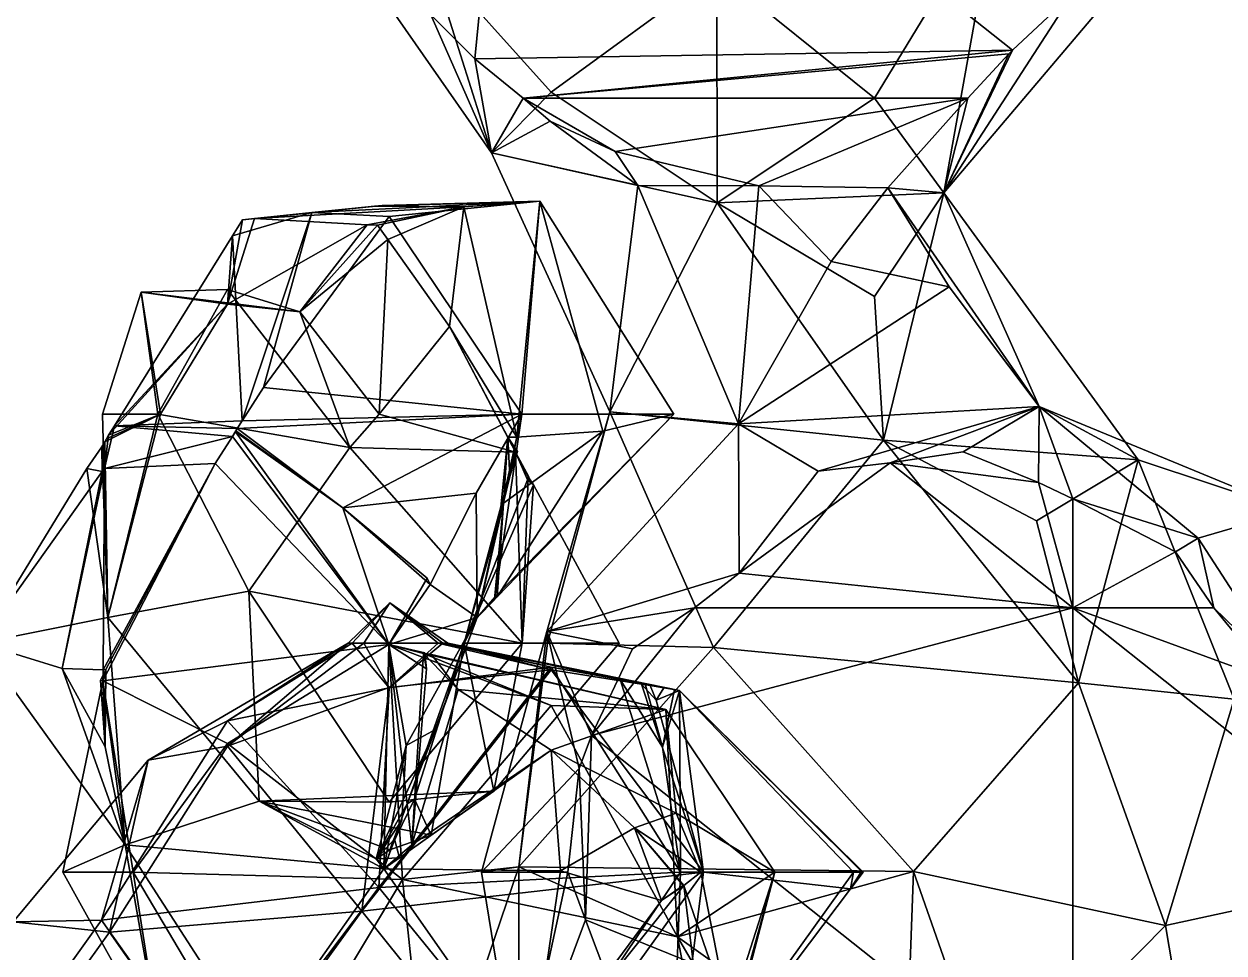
# Model space of a CAD drawing. Extents: x 290095 to 295679, y 4553756 to 4561441.
# Drawn here: x 294188.3 to 294281.8, y 4559203.5 to 4559275.8 of the extents above; entities that cross this region are included whole.
import ezdxf

# ---------------------------------------------------------------- set-up
doc = ezdxf.new("R2010")
doc.units = 0
doc.layers.add('Au_ppm_Pref_-_0_5', color=7, linetype='CONTINUOUS')

msp = doc.modelspace()

# ---------------------------------------------------------------- linework, layer by layer
at = {"layer": 'Au_ppm_Pref_-_0_5'}
for points in [[(294226.511, 4559304.593, 1898.321), (294223.433, 4559273.134, 1902.889), (294220, 4559276.551, 1902.252)], [(294226.511, 4559304.593, 1898.321), (294265.291, 4559273.814, 1904.346), (294223.433, 4559273.134, 1902.889)], [(294226.511, 4559304.593, 1898.321), (294270, 4559278.215, 1903.724), (294265.291, 4559273.814, 1904.346)], [(294264.063, 4559285.753, 1895.915), (294242.271, 4559279.952, 1893.89), (294254.561, 4559270.077, 1896.91)], [(294264.063, 4559285.753, 1895.915), (294254.561, 4559270.077, 1896.91), (294259.939, 4559262.691, 1900.584)], [(294264.063, 4559285.753, 1895.915), (294259.939, 4559262.691, 1900.584), (294276.317, 4559282.039, 1901.37)], [(294276.317, 4559282.039, 1901.37), (294259.939, 4559262.691, 1900.584), (294270, 4559278.215, 1903.724)], [(294220, 4559276.551, 1902.252), (294224.738, 4559265.807, 1900.584), (294214.077, 4559281.098, 1900.584)], [(294219.904, 4559281.098, 1896.125), (294214.077, 4559281.098, 1900.584), (294224.738, 4559265.807, 1900.584)], [(294229.363, 4559270.529, 1897.061), (294242.271, 4559279.952, 1893.89), (294219.904, 4559281.098, 1896.125)], [(294219.904, 4559281.098, 1896.125), (294224.738, 4559265.807, 1900.584), (294229.363, 4559270.529, 1897.061)], [(294242.311, 4559261.918, 1898.484), (294242.271, 4559279.952, 1893.89), (294229.363, 4559270.529, 1897.061)], [(294242.311, 4559261.918, 1898.484), (294254.561, 4559270.077, 1896.91), (294242.271, 4559279.952, 1893.89)], [(294270, 4559278.215, 1903.724), (294259.939, 4559262.691, 1900.584), (294265.291, 4559273.814, 1904.346)], [(294223.433, 4559273.134, 1902.889), (294224.738, 4559265.807, 1900.584), (294220, 4559276.551, 1902.252)], [(294223.433, 4559273.134, 1902.889), (294265.291, 4559273.814, 1904.346), (294227.199, 4559270.076, 1903.484)], [(294227.199, 4559270.076, 1903.484), (294265.291, 4559273.814, 1904.346), (294264.998, 4559273.53, 1904.378)], [(294265.291, 4559273.814, 1904.346), (294259.939, 4559262.691, 1900.584), (294264.998, 4559273.53, 1904.378)], [(294227.199, 4559270.076, 1903.484), (294224.738, 4559265.807, 1900.584), (294223.433, 4559273.134, 1902.889)], [(294227.199, 4559270.076, 1903.484), (294264.998, 4559273.53, 1904.378), (294261.828, 4559270.076, 1904.774)], [(294264.998, 4559273.53, 1904.378), (294259.939, 4559262.691, 1900.584), (294261.828, 4559270.076, 1904.774)], [(294224.738, 4559265.807, 1900.584), (294242.311, 4559261.918, 1898.484), (294229.363, 4559270.529, 1897.061)], [(294224.738, 4559265.807, 1900.584), (294227.199, 4559270.076, 1903.484), (294229.303, 4559268.282, 1903.783)], [(294227.199, 4559270.076, 1903.484), (294234.352, 4559265.918, 1904.262), (294229.303, 4559268.282, 1903.783)], [(294261.828, 4559270.076, 1904.774), (294234.352, 4559265.918, 1904.262), (294227.199, 4559270.076, 1903.484)], [(294261.828, 4559270.076, 1904.774), (294245.542, 4559263.234, 1905.008), (294234.352, 4559265.918, 1904.262)], [(294254.561, 4559270.077, 1896.91), (294242.311, 4559261.918, 1898.484), (294259.939, 4559262.691, 1900.584)], [(294261.828, 4559270.076, 1904.774), (294255.586, 4559263.091, 1905.4), (294245.542, 4559263.234, 1905.008)], [(294259.939, 4559262.691, 1900.584), (294255.586, 4559263.091, 1905.4), (294261.828, 4559270.076, 1904.774)], [(294229.303, 4559268.282, 1903.783), (294236.114, 4559263.28, 1903.341), (294224.738, 4559265.807, 1900.584)], [(294229.303, 4559268.282, 1903.783), (294234.352, 4559265.918, 1904.262), (294236.114, 4559263.28, 1903.341)], [(294233.944, 4559245.654, 1900.584), (294224.738, 4559265.807, 1900.584), (294236.114, 4559263.28, 1903.341)], [(294224.738, 4559265.807, 1900.584), (294233.944, 4559245.654, 1900.584), (294242.311, 4559261.918, 1898.484)], [(294234.352, 4559265.918, 1904.262), (294245.542, 4559263.234, 1905.008), (294236.114, 4559263.28, 1903.341)], [(294233.944, 4559245.654, 1900.584), (294236.114, 4559263.28, 1903.341), (294243.955, 4559244.706, 1904.525)], [(294245.542, 4559263.234, 1905.008), (294243.955, 4559244.706, 1904.525), (294236.114, 4559263.28, 1903.341)], [(294259.939, 4559262.691, 1900.584), (294242.311, 4559261.918, 1898.484), (294254.561, 4559254.633, 1897.527)], [(294243.955, 4559244.706, 1904.525), (294245.542, 4559263.234, 1905.008), (294251.176, 4559257.355, 1905.941)], [(294255.586, 4559263.091, 1905.4), (294251.176, 4559257.355, 1905.941), (294245.542, 4559263.234, 1905.008)], [(294260.363, 4559255.386, 1906.525), (294251.176, 4559257.355, 1905.941), (294255.586, 4559263.091, 1905.4)], [(294255.246, 4559243.436, 1898.507), (294259.939, 4559262.691, 1900.584), (294254.561, 4559254.633, 1897.527)], [(294255.246, 4559243.436, 1898.507), (294275.084, 4559241.912, 1901.152), (294259.939, 4559262.691, 1900.584)], [(294267.36, 4559246.062, 1906.442), (294260.363, 4559255.386, 1906.525), (294255.586, 4559263.091, 1905.4)], [(294255.586, 4559263.091, 1905.4), (294259.939, 4559262.691, 1900.584), (294267.36, 4559246.062, 1906.442)], [(294275.084, 4559241.912, 1901.152), (294267.36, 4559246.062, 1906.442), (294259.939, 4559262.691, 1900.584)], [(294215.624, 4559261.656, 1882.345), (294216.22, 4559261.717, 1882.766), (294205.339, 4559260.606, 1882.429)], [(294205.339, 4559260.606, 1882.429), (294216.22, 4559261.717, 1882.766), (294210.745, 4559261.158, 1885.161)], [(294206.265, 4559260.701, 1882.055), (294215.624, 4559261.656, 1882.345), (294205.339, 4559260.606, 1882.429)], [(294222.588, 4559261.62, 1880.126), (294215.624, 4559261.656, 1882.345), (294206.265, 4559260.701, 1882.055)], [(294215.059, 4559260.215, 1877.817), (294222.588, 4559261.62, 1880.126), (294206.265, 4559260.701, 1882.055)], [(294210.745, 4559261.158, 1885.161), (294216.22, 4559261.717, 1882.766), (294228.503, 4559262.063, 1882.766)], [(294210.745, 4559261.158, 1885.161), (294228.503, 4559262.063, 1882.766), (294216.764, 4559260.865, 1887.9)], [(294215.854, 4559260.172, 1877.434), (294222.588, 4559261.62, 1880.126), (294215.059, 4559260.215, 1877.817)], [(294215.624, 4559261.656, 1882.345), (294228.503, 4559262.063, 1882.766), (294216.22, 4559261.717, 1882.766)], [(294222.588, 4559261.62, 1880.126), (294228.503, 4559262.063, 1882.766), (294215.624, 4559261.656, 1882.345)], [(294216.658, 4559259.079, 1877.432), (294222.588, 4559261.62, 1880.126), (294215.854, 4559260.172, 1877.434)], [(294216.658, 4559259.079, 1877.432), (294221.452, 4559252.284, 1877.347), (294222.588, 4559261.62, 1880.126)], [(294228.503, 4559262.063, 1882.766), (294227.099, 4559245.462, 1887.638), (294216.764, 4559260.865, 1887.9)], [(294226.709, 4559243.685, 1877.485), (294222.588, 4559261.62, 1880.126), (294221.452, 4559252.284, 1877.347)], [(294228.503, 4559262.063, 1882.766), (294222.588, 4559261.62, 1880.126), (294226.709, 4559243.685, 1877.485)], [(294228.503, 4559262.063, 1882.766), (294226.709, 4559243.685, 1877.485), (294233.398, 4559244.144, 1880.248)], [(294228.503, 4559262.063, 1882.766), (294238.926, 4559245.462, 1882.766), (294227.099, 4559245.462, 1887.638)], [(294228.503, 4559262.063, 1882.766), (294233.398, 4559244.144, 1880.248), (294238.926, 4559245.462, 1882.766)], [(294255.246, 4559243.436, 1898.507), (294242.311, 4559261.918, 1898.484), (294233.944, 4559245.654, 1900.584)], [(294254.561, 4559254.633, 1897.527), (294242.311, 4559261.918, 1898.484), (294255.246, 4559243.436, 1898.507)], [(294215.059, 4559260.215, 1877.817), (294206.265, 4559260.701, 1882.055), (294204.164, 4559254.025, 1879.681)], [(294204.164, 4559254.025, 1879.681), (294206.265, 4559260.701, 1882.055), (294205.339, 4559260.606, 1882.429)], [(294205.339, 4559260.606, 1882.429), (294204.553, 4559259.356, 1882.456), (294204.164, 4559254.025, 1879.681)], [(294205.339, 4559260.606, 1882.429), (294210.745, 4559261.158, 1885.161), (294204.553, 4559259.356, 1882.456)], [(294210.745, 4559261.158, 1885.161), (294205.307, 4559244.959, 1888.097), (294204.553, 4559259.356, 1882.456)], [(294205.307, 4559244.959, 1888.097), (294210.745, 4559261.158, 1885.161), (294206.985, 4559247.541, 1888.069)], [(294206.985, 4559247.541, 1888.069), (294210.745, 4559261.158, 1885.161), (294216.764, 4559260.865, 1887.9)], [(294227.099, 4559245.462, 1887.638), (294206.985, 4559247.541, 1888.069), (294216.764, 4559260.865, 1887.9)], [(294209.809, 4559253.445, 1876.827), (294215.059, 4559260.215, 1877.817), (294204.164, 4559254.025, 1879.681)], [(294209.809, 4559253.445, 1876.827), (294215.854, 4559260.172, 1877.434), (294215.059, 4559260.215, 1877.817)], [(294209.809, 4559253.445, 1876.827), (294216.658, 4559259.079, 1877.432), (294215.854, 4559260.172, 1877.434)], [(294204.553, 4559259.356, 1882.456), (294195.374, 4559244.566, 1882.661), (294204.164, 4559254.025, 1879.681)], [(294195.374, 4559244.566, 1882.661), (294204.553, 4559259.356, 1882.456), (294205.307, 4559244.959, 1888.097)], [(294215.978, 4559245.462, 1876.827), (294216.658, 4559259.079, 1877.432), (294209.809, 4559253.445, 1876.827)], [(294215.978, 4559245.462, 1876.827), (294221.452, 4559252.284, 1877.347), (294216.658, 4559259.079, 1877.432)], [(294260.363, 4559255.386, 1906.525), (294243.955, 4559244.706, 1904.525), (294251.176, 4559257.355, 1905.941)], [(294198.959, 4559245.462, 1879.281), (294194.439, 4559245.462, 1876.827), (294197.441, 4559254.97, 1876.827)], [(294197.441, 4559254.97, 1876.827), (294194.439, 4559245.462, 1876.827), (294198.757, 4559245.462, 1874.278)], [(294197.441, 4559254.97, 1876.827), (294198.757, 4559245.462, 1874.278), (294204.164, 4559255.166, 1873.592)], [(294209.809, 4559253.445, 1876.827), (294197.441, 4559254.97, 1876.827), (294204.164, 4559255.166, 1873.592)], [(294198.959, 4559245.462, 1879.281), (294197.441, 4559254.97, 1876.827), (294204.164, 4559254.025, 1879.681)], [(294197.441, 4559254.97, 1876.827), (294209.809, 4559253.445, 1876.827), (294204.164, 4559254.025, 1879.681)], [(294204.164, 4559255.166, 1873.592), (294198.757, 4559245.462, 1874.278), (294213.71, 4559242.875, 1873.189)], [(294209.809, 4559253.445, 1876.827), (294204.164, 4559255.166, 1873.592), (294213.71, 4559242.875, 1873.189)], [(294267.36, 4559246.062, 1906.442), (294243.955, 4559244.706, 1904.525), (294260.363, 4559255.386, 1906.525)], [(294198.959, 4559245.462, 1879.281), (294204.164, 4559254.025, 1879.681), (294194.918, 4559243.83, 1882.671)], [(294195.374, 4559244.566, 1882.661), (294194.918, 4559243.83, 1882.671), (294204.164, 4559254.025, 1879.681)], [(294215.978, 4559245.462, 1876.827), (294209.809, 4559253.445, 1876.827), (294213.71, 4559242.875, 1873.189)], [(294226.596, 4559242.522, 1877.151), (294221.452, 4559252.284, 1877.347), (294215.978, 4559245.462, 1876.827)], [(294226.009, 4559243.673, 1877.183), (294226.709, 4559243.685, 1877.485), (294221.452, 4559252.284, 1877.347)], [(294226.596, 4559242.522, 1877.151), (294226.009, 4559243.673, 1877.183), (294221.452, 4559252.284, 1877.347)], [(294227.099, 4559245.462, 1887.638), (294205.307, 4559244.959, 1888.097), (294206.985, 4559247.541, 1888.069)], [(294243.955, 4559244.706, 1904.525), (294229.043, 4559228.561, 1906.406), (294233.944, 4559245.654, 1900.584)], [(294233.944, 4559245.654, 1900.584), (294229.043, 4559228.561, 1906.406), (294229.079, 4559227.644, 1900.584)], [(294233.944, 4559245.654, 1900.584), (294229.079, 4559227.644, 1900.584), (294242.017, 4559227.293, 1898.76)], [(294233.944, 4559245.654, 1900.584), (294242.017, 4559227.293, 1898.76), (294255.246, 4559243.436, 1898.507)], [(294243.955, 4559244.706, 1904.525), (294267.36, 4559246.062, 1906.442), (294250.175, 4559241.035, 1907.808)], [(294250.175, 4559241.035, 1907.808), (294267.36, 4559246.062, 1906.442), (294255.762, 4559241.692, 1908.037)], [(294255.762, 4559241.692, 1908.037), (294267.36, 4559246.062, 1906.442), (294261.445, 4559242.542, 1908.144)], [(294267.36, 4559246.062, 1906.442), (294267.324, 4559240.152, 1908.656), (294261.445, 4559242.542, 1908.144)], [(294270, 4559238.88, 1908.912), (294267.324, 4559240.152, 1908.656), (294267.36, 4559246.062, 1906.442)], [(294267.36, 4559246.062, 1906.442), (294279.76, 4559235.829, 1909.252), (294270, 4559238.88, 1908.912)], [(294279.76, 4559235.829, 1909.252), (294267.36, 4559246.062, 1906.442), (294287.049, 4559237.953, 1906.523)], [(294287.049, 4559237.953, 1906.523), (294267.36, 4559246.062, 1906.442), (294275.084, 4559241.912, 1901.152)], [(294198.959, 4559245.462, 1879.281), (294194.87, 4559229.638, 1877.007), (294194.439, 4559245.462, 1876.827)], [(294194.439, 4559245.462, 1876.827), (294194.87, 4559229.638, 1877.007), (294198.757, 4559245.462, 1874.278)], [(294194.743, 4559243.561, 1882.671), (294194.629, 4559243.328, 1882.691), (294198.959, 4559245.462, 1879.281)], [(294194.87, 4559229.638, 1877.007), (294198.959, 4559245.462, 1879.281), (294194.629, 4559243.328, 1882.691)], [(294194.918, 4559243.83, 1882.671), (294194.743, 4559243.561, 1882.671), (294198.959, 4559245.462, 1879.281)], [(294205.834, 4559231.683, 1873.02), (294198.757, 4559245.462, 1874.278), (294194.87, 4559229.638, 1877.007)], [(294205.307, 4559244.959, 1888.097), (294204.922, 4559244.346, 1888.103), (294195.374, 4559244.566, 1882.661)], [(294205.834, 4559231.683, 1873.02), (294213.71, 4559242.875, 1873.189), (294198.757, 4559245.462, 1874.278)], [(294213.142, 4559238.188, 1888.248), (294204.922, 4559244.346, 1888.103), (294227.099, 4559245.462, 1887.638)], [(294227.099, 4559245.462, 1887.638), (294204.922, 4559244.346, 1888.103), (294205.307, 4559244.959, 1888.097)], [(294223.539, 4559239.314, 1888.001), (294213.142, 4559238.188, 1888.248), (294227.099, 4559245.462, 1887.638)], [(294226.596, 4559242.522, 1877.151), (294215.978, 4559245.462, 1876.827), (294213.71, 4559242.875, 1873.189)], [(294223.608, 4559229.637, 1882.766), (294223.539, 4559239.314, 1888.001), (294227.099, 4559245.462, 1887.638)], [(294223.608, 4559229.637, 1882.766), (294227.099, 4559245.462, 1887.638), (294225.005, 4559231.258, 1882.837)], [(294238.926, 4559245.462, 1882.766), (294225.177, 4559231.258, 1882.766), (294225.005, 4559231.258, 1882.837)], [(294238.926, 4559245.462, 1882.766), (294225.005, 4559231.258, 1882.837), (294227.099, 4559245.462, 1887.638)], [(294225.177, 4559231.258, 1882.766), (294238.926, 4559245.462, 1882.766), (294233.398, 4559244.144, 1880.248)], [(294229.043, 4559228.561, 1906.406), (294243.955, 4559244.706, 1904.525), (294244.015, 4559233.089, 1908.301)], [(294244.015, 4559233.089, 1908.301), (294243.955, 4559244.706, 1904.525), (294250.175, 4559241.035, 1907.808)], [(294195.374, 4559244.566, 1882.661), (294194.607, 4559241.236, 1883.436), (294194.918, 4559243.83, 1882.671)], [(294195.374, 4559244.566, 1882.661), (294204.563, 4559243.742, 1888.12), (294194.607, 4559241.236, 1883.436)], [(294194.918, 4559243.83, 1882.671), (294194.607, 4559241.236, 1883.436), (294194.629, 4559243.328, 1882.691)], [(294204.563, 4559243.742, 1888.12), (294203.227, 4559241.621, 1888.137), (294194.607, 4559241.236, 1883.436)], [(294194.743, 4559243.561, 1882.671), (294194.918, 4559243.83, 1882.671), (294194.629, 4559243.328, 1882.691)], [(294195.374, 4559244.566, 1882.661), (294204.922, 4559244.346, 1888.103), (294204.563, 4559243.742, 1888.12)], [(294216.724, 4559227.549, 1888.694), (294203.227, 4559241.621, 1888.137), (294204.563, 4559243.742, 1888.12)], [(294204.563, 4559243.742, 1888.12), (294204.922, 4559244.346, 1888.103), (294204.834, 4559244.183, 1888.113)], [(294204.563, 4559243.742, 1888.12), (294204.834, 4559244.183, 1888.113), (294204.792, 4559244.105, 1888.117)], [(294216.724, 4559227.549, 1888.694), (294204.563, 4559243.742, 1888.12), (294204.792, 4559244.105, 1888.117)], [(294204.792, 4559244.105, 1888.117), (294204.834, 4559244.183, 1888.113), (294213.142, 4559238.188, 1888.248)], [(294216.724, 4559227.549, 1888.694), (294204.792, 4559244.105, 1888.117), (294213.142, 4559238.188, 1888.248)], [(294204.834, 4559244.183, 1888.113), (294204.922, 4559244.346, 1888.103), (294213.142, 4559238.188, 1888.248)], [(294225.676, 4559238.554, 1878.88), (294225.177, 4559231.258, 1882.766), (294233.398, 4559244.144, 1880.248)], [(294226.009, 4559243.673, 1877.183), (294226.152, 4559240.607, 1877.985), (294225.388, 4559237.434, 1879.157)], [(294225.388, 4559237.434, 1879.157), (294225.676, 4559238.554, 1878.88), (294226.009, 4559243.673, 1877.183)], [(294233.398, 4559244.144, 1880.248), (294226.709, 4559243.685, 1877.485), (294225.676, 4559238.554, 1878.88)], [(294226.709, 4559243.685, 1877.485), (294226.009, 4559243.673, 1877.183), (294225.676, 4559238.554, 1878.88)], [(294226.596, 4559242.522, 1877.151), (294226.617, 4559242.743, 1877.215), (294226.009, 4559243.673, 1877.183)], [(294226.152, 4559240.607, 1877.985), (294226.009, 4559243.673, 1877.183), (294226.617, 4559242.743, 1877.215)], [(294194.87, 4559229.638, 1877.007), (294194.38, 4559242.932, 1882.695), (294193.231, 4559241.237, 1882.766)], [(294194.38, 4559242.932, 1882.695), (294194.421, 4559241.014, 1883.412), (294193.231, 4559241.237, 1882.766)], [(294194.87, 4559229.638, 1877.007), (294194.629, 4559243.328, 1882.691), (294194.38, 4559242.932, 1882.695)], [(294194.629, 4559243.328, 1882.691), (294194.607, 4559241.236, 1883.436), (294194.38, 4559242.932, 1882.695)], [(294194.607, 4559241.236, 1883.436), (294194.421, 4559241.014, 1883.412), (294194.38, 4559242.932, 1882.695)], [(294205.834, 4559231.683, 1873.02), (294227.13, 4559227.644, 1871.94), (294213.71, 4559242.875, 1873.189)], [(294226.596, 4559242.522, 1877.151), (294213.71, 4559242.875, 1873.189), (294227.13, 4559227.644, 1871.94)], [(294226.152, 4559240.607, 1877.985), (294226.617, 4559242.743, 1877.215), (294226.745, 4559242.557, 1877.219)], [(294226.617, 4559242.743, 1877.215), (294226.596, 4559242.522, 1877.151), (294226.745, 4559242.557, 1877.219)], [(294242.017, 4559227.293, 1898.76), (294270.431, 4559224.555, 1899.069), (294255.246, 4559243.436, 1898.507)], [(294270.431, 4559224.555, 1899.069), (294267.16, 4559237.163, 1897.411), (294255.246, 4559243.436, 1898.507)], [(294255.246, 4559243.436, 1898.507), (294267.16, 4559237.163, 1897.411), (294275.084, 4559241.912, 1901.152)], [(294226.596, 4559242.522, 1877.151), (294222.603, 4559227.644, 1879.58), (294226.152, 4559240.607, 1877.985)], [(294222.603, 4559227.644, 1879.58), (294226.596, 4559242.522, 1877.151), (294227.538, 4559240.366, 1877.156)], [(294226.596, 4559242.522, 1877.151), (294226.152, 4559240.607, 1877.985), (294226.745, 4559242.557, 1877.219)], [(294227.538, 4559240.366, 1877.156), (294226.596, 4559242.522, 1877.151), (294227.649, 4559240.582, 1877.109)], [(294226.596, 4559242.522, 1877.151), (294227.582, 4559240.584, 1877.066), (294227.649, 4559240.582, 1877.109)], [(294226.596, 4559242.522, 1877.151), (294227.13, 4559227.644, 1871.94), (294227.582, 4559240.584, 1877.066)], [(294267.324, 4559240.152, 1908.656), (294255.762, 4559241.692, 1908.037), (294261.445, 4559242.542, 1908.144)], [(294275.084, 4559241.912, 1901.152), (294267.16, 4559237.163, 1897.411), (294270.431, 4559224.555, 1899.069)], [(294270.431, 4559224.555, 1899.069), (294282.563, 4559223.273, 1903.745), (294275.084, 4559241.912, 1901.152)], [(294282.563, 4559223.273, 1903.745), (294287.049, 4559237.953, 1906.523), (294275.084, 4559241.912, 1901.152)], [(294193.231, 4559241.237, 1882.766), (294194.421, 4559241.014, 1883.412), (294184.881, 4559227.644, 1882.766)], [(294194.87, 4559229.638, 1877.007), (294193.231, 4559241.237, 1882.766), (294184.881, 4559227.644, 1882.766)], [(294184.881, 4559227.644, 1882.766), (294194.421, 4559241.014, 1883.412), (294191.292, 4559225.683, 1886.47)], [(294194.421, 4559241.014, 1883.412), (294194.607, 4559241.236, 1883.436), (294191.292, 4559225.683, 1886.47)], [(294194.484, 4559225.575, 1888.056), (294191.292, 4559225.683, 1886.47), (294194.607, 4559241.236, 1883.436)], [(294194.477, 4559224.709, 1888.311), (294194.706, 4559225.594, 1888.174), (294203.227, 4559241.621, 1888.137)], [(294216.724, 4559227.549, 1888.694), (294194.477, 4559224.709, 1888.311), (294203.227, 4559241.621, 1888.137)], [(294194.706, 4559225.594, 1888.174), (294194.484, 4559225.575, 1888.056), (294203.227, 4559241.621, 1888.137)], [(294194.484, 4559225.575, 1888.056), (294194.607, 4559241.236, 1883.436), (294203.227, 4559241.621, 1888.137)], [(294255.762, 4559241.692, 1908.037), (294244.015, 4559233.089, 1908.301), (294250.175, 4559241.035, 1907.808)], [(294270, 4559230.391, 1909.956), (294244.015, 4559233.089, 1908.301), (294255.762, 4559241.692, 1908.037)], [(294270, 4559230.391, 1909.956), (294255.762, 4559241.692, 1908.037), (294267.324, 4559240.152, 1908.656)], [(294225.388, 4559237.434, 1879.157), (294226.152, 4559240.607, 1877.985), (294222.603, 4559227.644, 1879.58)], [(294222.603, 4559227.644, 1879.58), (294227.538, 4559240.366, 1877.156), (294227.988, 4559239.959, 1877.095)], [(294222.603, 4559227.644, 1879.58), (294227.988, 4559239.959, 1877.095), (294234.677, 4559227.644, 1876.827)], [(294227.582, 4559240.584, 1877.066), (294227.13, 4559227.644, 1871.94), (294227.988, 4559239.959, 1877.095)], [(294234.677, 4559227.644, 1876.827), (294227.988, 4559239.959, 1877.095), (294227.13, 4559227.644, 1871.94)], [(294227.988, 4559239.959, 1877.095), (294227.538, 4559240.366, 1877.156), (294227.582, 4559240.584, 1877.066)], [(294227.538, 4559240.366, 1877.156), (294227.649, 4559240.582, 1877.109), (294227.582, 4559240.584, 1877.066)], [(294270, 4559238.88, 1908.912), (294270, 4559230.391, 1909.956), (294267.324, 4559240.152, 1908.656)], [(294219.955, 4559232.216, 1887.879), (294213.142, 4559238.188, 1888.248), (294223.539, 4559239.314, 1888.001)], [(294223.608, 4559229.637, 1882.766), (294219.955, 4559232.216, 1887.879), (294223.539, 4559239.314, 1888.001)], [(294219.708, 4559232.701, 1888.39), (294216.724, 4559227.549, 1888.694), (294213.142, 4559238.188, 1888.248)], [(294219.708, 4559232.701, 1888.39), (294213.142, 4559238.188, 1888.248), (294219.955, 4559232.216, 1887.879)], [(294225.676, 4559238.554, 1878.88), (294225.388, 4559237.434, 1879.157), (294223.608, 4559229.637, 1882.766)], [(294223.608, 4559229.637, 1882.766), (294224.964, 4559231.046, 1882.761), (294225.676, 4559238.554, 1878.88)], [(294225.676, 4559238.554, 1878.88), (294224.964, 4559231.046, 1882.761), (294225.177, 4559231.258, 1882.766)], [(294277.977, 4559234.749, 1909.802), (294270, 4559230.391, 1909.956), (294270, 4559238.88, 1908.912)], [(294277.977, 4559234.749, 1909.802), (294270, 4559238.88, 1908.912), (294279.76, 4559235.829, 1909.252)], [(294225.388, 4559237.434, 1879.157), (294222.603, 4559227.644, 1879.58), (294223.608, 4559229.637, 1882.766)], [(294287.049, 4559237.953, 1906.523), (294287.161, 4559224.38, 1911.1), (294279.76, 4559235.829, 1909.252)], [(294280.96, 4559230.391, 1910.481), (294277.977, 4559234.749, 1909.802), (294279.76, 4559235.829, 1909.252)], [(294279.76, 4559235.829, 1909.252), (294287.161, 4559224.38, 1911.1), (294280.96, 4559230.391, 1910.481)], [(294270, 4559230.391, 1909.956), (294277.977, 4559234.749, 1909.802), (294280.96, 4559230.391, 1910.481)], [(294219.955, 4559232.216, 1887.879), (294216.724, 4559227.549, 1888.694), (294219.708, 4559232.701, 1888.39)], [(294229.043, 4559228.561, 1906.406), (294244.015, 4559233.089, 1908.301), (294240.543, 4559230.391, 1908.396)], [(294270, 4559230.391, 1909.956), (294240.543, 4559230.391, 1908.396), (294244.015, 4559233.089, 1908.301)], [(294205.834, 4559231.683, 1873.02), (294194.87, 4559229.638, 1877.007), (294206.637, 4559215.347, 1877.501)], [(294205.834, 4559231.683, 1873.02), (294206.637, 4559215.347, 1877.501), (294216.764, 4559215.27, 1872.702)], [(294205.834, 4559231.683, 1873.02), (294216.764, 4559215.27, 1872.702), (294227.13, 4559227.644, 1871.94)], [(294223.608, 4559229.637, 1882.766), (294216.724, 4559227.549, 1888.694), (294219.955, 4559232.216, 1887.879)], [(294213.894, 4559227.644, 1866.301), (294213.574, 4559227.644, 1864.948), (294216.824, 4559230.781, 1864.975)], [(294216.824, 4559230.781, 1864.975), (294213.574, 4559227.644, 1864.948), (294214.796, 4559227.644, 1864.02)], [(294213.894, 4559227.644, 1866.301), (294216.824, 4559230.781, 1864.975), (294220.928, 4559227.644, 1866.911)], [(294216.824, 4559230.781, 1864.975), (294214.796, 4559227.644, 1864.02), (294220.583, 4559227.644, 1863.147)], [(294220.928, 4559227.644, 1866.911), (294216.824, 4559230.781, 1864.975), (294221.341, 4559227.644, 1864.948)], [(294221.341, 4559227.644, 1864.948), (294216.824, 4559230.781, 1864.975), (294220.583, 4559227.644, 1863.147)], [(294225.005, 4559231.258, 1882.837), (294224.952, 4559231.026, 1882.766), (294223.608, 4559229.637, 1882.766)], [(294223.608, 4559229.637, 1882.766), (294224.952, 4559231.026, 1882.766), (294224.964, 4559231.046, 1882.761)], [(294225.005, 4559231.258, 1882.837), (294224.964, 4559231.046, 1882.761), (294224.952, 4559231.026, 1882.766)], [(294225.005, 4559231.258, 1882.837), (294225.177, 4559231.258, 1882.766), (294224.964, 4559231.046, 1882.761)], [(294184.881, 4559227.644, 1882.766), (294196.199, 4559211.935, 1884.248), (294194.87, 4559229.638, 1877.007)], [(294196.199, 4559211.935, 1884.248), (294206.637, 4559215.347, 1877.501), (294194.87, 4559229.638, 1877.007)], [(294218.096, 4559219.675, 1884.716), (294216.724, 4559227.549, 1888.694), (294223.608, 4559229.637, 1882.766)], [(294220.379, 4559220.934, 1882.941), (294218.096, 4559219.675, 1884.716), (294223.608, 4559229.637, 1882.766)], [(294223.608, 4559229.637, 1882.766), (294218.155, 4559215.146, 1882.126), (294220.379, 4559220.934, 1882.941)], [(294222.603, 4559227.644, 1879.58), (294218.155, 4559215.146, 1882.126), (294223.608, 4559229.637, 1882.766)], [(294229.043, 4559228.561, 1906.406), (294240.543, 4559230.391, 1908.396), (294235.699, 4559227.208, 1908.339)], [(294240.543, 4559230.391, 1908.396), (294232.508, 4559220.463, 1908.593), (294235.699, 4559227.208, 1908.339)], [(294240.543, 4559230.391, 1908.396), (294270, 4559230.391, 1909.956), (294232.508, 4559220.463, 1908.593)], [(294270, 4559230.391, 1909.956), (294270, 4559190.706, 1912.445), (294232.508, 4559220.463, 1908.593)], [(294280.96, 4559230.391, 1910.481), (294285.679, 4559224.668, 1911.251), (294270, 4559230.391, 1909.956)], [(294285.679, 4559224.668, 1911.251), (294305.819, 4559201.961, 1914.372), (294270, 4559230.391, 1909.956)], [(294270, 4559190.706, 1912.445), (294270, 4559230.391, 1909.956), (294305.819, 4559201.961, 1914.372)], [(294285.679, 4559224.668, 1911.251), (294280.96, 4559230.391, 1910.481), (294287.161, 4559224.38, 1911.1)], [(294223.949, 4559209.826, 1906.523), (294229.043, 4559228.561, 1906.406), (294231.555, 4559217.884, 1908.759)], [(294229.043, 4559228.561, 1906.406), (294223.949, 4559209.826, 1906.523), (294226.868, 4559210.224, 1900.396)], [(294229.043, 4559228.561, 1906.406), (294226.868, 4559210.224, 1900.396), (294229.079, 4559227.644, 1900.584)], [(294232.508, 4559220.463, 1908.593), (294229.043, 4559228.561, 1906.406), (294235.699, 4559227.208, 1908.339)], [(294231.555, 4559217.884, 1908.759), (294229.043, 4559228.561, 1906.406), (294232.508, 4559220.463, 1908.593)], [(294191.292, 4559225.683, 1886.47), (294196.199, 4559211.935, 1884.248), (294184.881, 4559227.644, 1882.766)], [(294194.477, 4559224.709, 1888.311), (294216.724, 4559227.549, 1888.694), (294204.164, 4559219.82, 1892.037)], [(294204.164, 4559221.59, 1868.869), (294198.01, 4559218.53, 1864.948), (294213.574, 4559227.644, 1864.948)], [(294204.164, 4559219.617, 1861.684), (294213.574, 4559227.644, 1864.948), (294198.01, 4559218.53, 1864.948)], [(294204.164, 4559221.59, 1868.869), (294213.894, 4559227.644, 1866.301), (294216.764, 4559224.176, 1866.104)], [(294204.164, 4559221.59, 1868.869), (294213.574, 4559227.644, 1864.948), (294213.894, 4559227.644, 1866.301)], [(294204.164, 4559219.617, 1861.684), (294216.764, 4559224.185, 1863.795), (294214.796, 4559227.644, 1864.02)], [(294204.164, 4559219.617, 1861.684), (294214.796, 4559227.644, 1864.02), (294213.574, 4559227.644, 1864.948)], [(294216.724, 4559227.549, 1888.694), (294217.806, 4559209.25, 1894.829), (294204.164, 4559219.82, 1892.037)], [(294213.894, 4559227.644, 1866.301), (294220.928, 4559227.644, 1866.911), (294216.764, 4559224.176, 1866.104)], [(294220.583, 4559227.644, 1863.147), (294214.796, 4559227.644, 1864.02), (294216.764, 4559224.185, 1863.795)], [(294218.528, 4559211.944, 1883.658), (294216.724, 4559227.549, 1888.694), (294216.352, 4559210.081, 1883.159)], [(294216.352, 4559210.081, 1883.159), (294216.724, 4559227.549, 1888.694), (294218.096, 4559219.675, 1884.716)], [(294219.661, 4559225.636, 1887.961), (294216.724, 4559227.549, 1888.694), (294218.528, 4559211.944, 1883.658)], [(294216.724, 4559227.549, 1888.694), (294219.661, 4559225.636, 1887.961), (294219.54, 4559226.886, 1888.695)], [(294219.54, 4559226.886, 1888.695), (294219.434, 4559226.851, 1888.841), (294216.724, 4559227.549, 1888.694)], [(294219.434, 4559226.851, 1888.841), (294229.363, 4559222.798, 1893.029), (294216.724, 4559227.549, 1888.694)], [(294229.363, 4559222.798, 1893.029), (294217.806, 4559209.25, 1894.829), (294216.724, 4559227.549, 1888.694)], [(294224.906, 4559216.129, 1876.827), (294227.13, 4559227.644, 1871.94), (294216.764, 4559215.27, 1872.702)], [(294229.363, 4559225.781, 1870.266), (294216.764, 4559224.176, 1866.104), (294220.928, 4559227.644, 1866.911)], [(294216.764, 4559224.185, 1863.795), (294229.363, 4559225.559, 1859.704), (294220.583, 4559227.644, 1863.147)], [(294218.155, 4559215.146, 1882.126), (294222.603, 4559227.644, 1879.58), (294218.733, 4559215.495, 1881.694)], [(294218.528, 4559211.944, 1883.658), (294219.434, 4559226.851, 1888.841), (294219.661, 4559225.636, 1887.961)], [(294222.136, 4559224.025, 1887.344), (294219.434, 4559226.851, 1888.841), (294218.528, 4559211.944, 1883.658)], [(294220.038, 4559212.687, 1880.431), (294218.733, 4559215.495, 1881.694), (294222.603, 4559227.644, 1879.58)], [(294219.661, 4559225.636, 1887.961), (294219.434, 4559226.851, 1888.841), (294219.54, 4559226.886, 1888.695)], [(294220.066, 4559226.762, 1888.696), (294238.301, 4559222.467, 1888.705), (294219.434, 4559226.851, 1888.841)], [(294219.434, 4559226.851, 1888.841), (294238.301, 4559222.467, 1888.705), (294229.363, 4559222.798, 1893.029)], [(294220.066, 4559226.762, 1888.696), (294219.434, 4559226.851, 1888.841), (294222.136, 4559224.025, 1887.344)], [(294220.038, 4559212.687, 1880.431), (294222.603, 4559227.644, 1879.58), (294224.906, 4559216.129, 1876.827)], [(294221.341, 4559227.644, 1864.948), (294220.583, 4559227.644, 1863.147), (294229.363, 4559225.559, 1859.704)], [(294229.363, 4559225.781, 1870.266), (294220.928, 4559227.644, 1866.911), (294221.341, 4559227.644, 1864.948)], [(294237.077, 4559224.352, 1863.975), (294238.15, 4559224.163, 1864.311), (294221.341, 4559227.644, 1864.948)], [(294221.341, 4559227.644, 1864.948), (294236.401, 4559224.44, 1863.395), (294237.077, 4559224.352, 1863.975)], [(294238.15, 4559224.163, 1864.311), (294239.364, 4559223.97, 1864.948), (294221.341, 4559227.644, 1864.948)], [(294229.363, 4559225.559, 1859.704), (294236.401, 4559224.44, 1863.395), (294221.341, 4559227.644, 1864.948)], [(294236.701, 4559224.482, 1865.656), (294234.738, 4559224.807, 1867.408), (294221.341, 4559227.644, 1864.948)], [(294239.364, 4559223.97, 1864.948), (294236.701, 4559224.482, 1865.656), (294221.341, 4559227.644, 1864.948)], [(294229.363, 4559225.781, 1870.266), (294221.341, 4559227.644, 1864.948), (294234.738, 4559224.807, 1867.408)], [(294222.603, 4559227.644, 1879.58), (294234.677, 4559227.644, 1876.827), (294224.906, 4559216.129, 1876.827)], [(294224.906, 4559216.129, 1876.827), (294234.677, 4559227.644, 1876.827), (294227.13, 4559227.644, 1871.94)], [(294242.017, 4559227.293, 1898.76), (294229.079, 4559227.644, 1900.584), (294226.868, 4559210.224, 1900.396)], [(294257.582, 4559209.875, 1899.176), (294242.017, 4559227.293, 1898.76), (294226.868, 4559210.224, 1900.396)], [(294257.582, 4559209.875, 1899.176), (294270.431, 4559224.555, 1899.069), (294242.017, 4559227.293, 1898.76)], [(294238.301, 4559222.467, 1888.705), (294220.066, 4559226.762, 1888.696), (294222.136, 4559224.025, 1887.344)], [(294194.658, 4559219.564, 1886.313), (294196.199, 4559211.935, 1884.248), (294191.292, 4559225.683, 1886.47)], [(294194.484, 4559225.575, 1888.056), (294194.658, 4559219.564, 1886.313), (294191.292, 4559225.683, 1886.47)], [(294194.477, 4559224.709, 1888.311), (294194.293, 4559224.765, 1888.205), (294194.48, 4559225.129, 1888.187)], [(294194.658, 4559219.564, 1886.313), (294194.48, 4559225.129, 1888.187), (294194.293, 4559224.765, 1888.205)], [(294194.706, 4559225.594, 1888.174), (294194.477, 4559224.709, 1888.311), (294194.48, 4559225.129, 1888.187)], [(294194.706, 4559225.594, 1888.174), (294194.48, 4559225.129, 1888.187), (294194.658, 4559219.564, 1886.313)], [(294194.706, 4559225.594, 1888.174), (294194.658, 4559219.564, 1886.313), (294194.484, 4559225.575, 1888.056)], [(294241.248, 4559209.826, 1859.345), (294229.363, 4559225.559, 1859.704), (294214.628, 4559206.769, 1860.169)], [(294216.764, 4559224.185, 1863.795), (294214.628, 4559206.769, 1860.169), (294229.363, 4559225.559, 1859.704)], [(294239.437, 4559209.826, 1869.697), (294215.953, 4559208.631, 1869.344), (294229.363, 4559225.781, 1870.266)], [(294229.363, 4559225.781, 1870.266), (294215.953, 4559208.631, 1869.344), (294216.764, 4559224.176, 1866.104)], [(294234.738, 4559224.807, 1867.408), (294239.437, 4559209.826, 1869.697), (294229.363, 4559225.781, 1870.266)], [(294241.248, 4559209.826, 1859.345), (294236.401, 4559224.44, 1863.395), (294229.363, 4559225.559, 1859.704)], [(294191.351, 4559209.826, 1888.705), (294194.477, 4559224.709, 1888.311), (294196.84, 4559209.826, 1892.158)], [(294194.477, 4559224.709, 1888.311), (294191.351, 4559209.826, 1888.705), (294196.199, 4559211.935, 1884.248)], [(294194.293, 4559224.765, 1888.205), (294194.477, 4559224.709, 1888.311), (294194.658, 4559219.564, 1886.313)], [(294194.658, 4559219.564, 1886.313), (294194.477, 4559224.709, 1888.311), (294196.199, 4559211.935, 1884.248)], [(294194.477, 4559224.709, 1888.311), (294204.164, 4559219.82, 1892.037), (294196.84, 4559209.826, 1892.158)], [(294204.164, 4559219.617, 1861.684), (294214.628, 4559206.769, 1860.169), (294216.764, 4559224.185, 1863.795)], [(294204.164, 4559221.59, 1868.869), (294216.764, 4559224.176, 1866.104), (294215.953, 4559208.631, 1869.344)], [(294222.136, 4559224.025, 1887.344), (294218.528, 4559211.944, 1883.658), (294229.363, 4559219.319, 1885.541)], [(294238.301, 4559222.467, 1888.705), (294222.136, 4559224.025, 1887.344), (294229.363, 4559219.319, 1885.541)], [(294234.738, 4559224.807, 1867.408), (294238.056, 4559219.553, 1867.22), (294239.437, 4559209.826, 1869.697)], [(294234.738, 4559224.807, 1867.408), (294236.701, 4559224.482, 1865.656), (294238.056, 4559219.553, 1867.22)], [(294236.401, 4559224.44, 1863.395), (294241.248, 4559209.826, 1859.345), (294237.562, 4559223.194, 1863.498)], [(294236.401, 4559224.44, 1863.395), (294237.562, 4559223.194, 1863.498), (294237.077, 4559224.352, 1863.975)], [(294239.364, 4559223.97, 1864.948), (294238.983, 4559224.039, 1865.151), (294236.701, 4559224.482, 1865.656)], [(294238.056, 4559219.553, 1867.22), (294236.701, 4559224.482, 1865.656), (294238.983, 4559224.039, 1865.151)], [(294237.077, 4559224.352, 1863.975), (294237.562, 4559223.194, 1863.498), (294238.15, 4559224.163, 1864.311)], [(294237.562, 4559223.194, 1863.498), (294239.364, 4559223.97, 1864.948), (294238.15, 4559224.163, 1864.311)], [(294238.983, 4559224.039, 1865.151), (294239.364, 4559223.97, 1864.948), (294238.056, 4559219.553, 1867.22)], [(294277.219, 4559205.66, 1903.171), (294270.431, 4559224.555, 1899.069), (294257.582, 4559209.875, 1899.176)], [(294282.563, 4559223.273, 1903.745), (294270.431, 4559224.555, 1899.069), (294277.219, 4559205.66, 1903.171)], [(294237.562, 4559223.194, 1863.498), (294241.248, 4559209.826, 1859.345), (294239.364, 4559223.97, 1864.948)], [(294238.056, 4559219.553, 1867.22), (294239.364, 4559223.97, 1864.948), (294239.437, 4559209.826, 1869.697)], [(294239.364, 4559223.97, 1864.948), (294253.57, 4559209.92, 1864.948), (294252.908, 4559209.826, 1865.201)], [(294239.364, 4559223.97, 1864.948), (294252.908, 4559209.826, 1865.201), (294239.437, 4559209.826, 1869.697)], [(294253.591, 4559209.826, 1864.914), (294253.57, 4559209.92, 1864.948), (294239.364, 4559223.97, 1864.948)], [(294239.364, 4559223.97, 1864.948), (294241.248, 4559209.826, 1859.345), (294253.591, 4559209.826, 1864.914)], [(294291.556, 4559208.778, 1906.793), (294282.563, 4559223.273, 1903.745), (294277.219, 4559205.66, 1903.171)], [(294239.221, 4559204.778, 1895.035), (294217.806, 4559209.25, 1894.829), (294229.363, 4559222.798, 1893.029)], [(294239.221, 4559204.778, 1895.035), (294229.363, 4559222.798, 1893.029), (294238.301, 4559222.467, 1888.705)], [(294229.363, 4559219.319, 1885.541), (294239.118, 4559214.421, 1885.638), (294238.301, 4559222.467, 1888.705)], [(294246.802, 4559209.826, 1888.705), (294238.301, 4559222.467, 1888.705), (294239.118, 4559214.421, 1885.638)], [(294239.221, 4559204.778, 1895.035), (294238.301, 4559222.467, 1888.705), (294246.802, 4559209.826, 1888.705)], [(294204.164, 4559221.59, 1868.869), (294194.367, 4559206.09, 1868.321), (294198.01, 4559218.53, 1864.948)], [(294204.164, 4559221.59, 1868.869), (294215.953, 4559208.631, 1869.344), (294194.367, 4559206.09, 1868.321)], [(294215.753, 4559210.851, 1882.338), (294218.096, 4559219.675, 1884.716), (294220.379, 4559220.934, 1882.941)], [(294220.379, 4559220.934, 1882.941), (294218.155, 4559215.146, 1882.126), (294215.753, 4559210.851, 1882.338)], [(294232.508, 4559220.463, 1908.593), (294232.054, 4559206.095, 1909.712), (294231.555, 4559217.884, 1908.759)], [(294270, 4559190.706, 1912.445), (294232.054, 4559206.095, 1909.712), (294232.508, 4559220.463, 1908.593)], [(294194.977, 4559205.141, 1860.38), (294214.628, 4559206.769, 1860.169), (294204.164, 4559219.617, 1861.684)], [(294194.977, 4559205.141, 1860.38), (294204.164, 4559219.617, 1861.684), (294198.01, 4559218.53, 1864.948)], [(294217.806, 4559209.25, 1894.829), (294196.84, 4559209.826, 1892.158), (294204.164, 4559219.82, 1892.037)], [(294215.753, 4559210.851, 1882.338), (294217.759, 4559213.873, 1883.082), (294218.096, 4559219.675, 1884.716)], [(294217.759, 4559213.873, 1883.082), (294216.352, 4559210.081, 1883.159), (294218.096, 4559219.675, 1884.716)], [(294194.977, 4559205.141, 1860.38), (294198.01, 4559218.53, 1864.948), (294187.488, 4559205.961, 1864.948)], [(294187.488, 4559205.961, 1864.948), (294198.01, 4559218.53, 1864.948), (294194.367, 4559206.09, 1868.321)], [(294218.528, 4559211.944, 1883.658), (294216.352, 4559210.081, 1883.159), (294229.363, 4559219.319, 1885.541)], [(294216.352, 4559210.081, 1883.159), (294230.109, 4559209.93, 1883.59), (294229.363, 4559219.319, 1885.541)], [(294235.869, 4559213.277, 1884.488), (294229.363, 4559219.319, 1885.541), (294230.109, 4559209.93, 1883.59)], [(294235.869, 4559213.277, 1884.488), (294239.118, 4559214.421, 1885.638), (294229.363, 4559219.319, 1885.541)], [(294230.673, 4559209.826, 1909.362), (294223.949, 4559209.826, 1906.523), (294231.555, 4559217.884, 1908.759)], [(294231.555, 4559217.884, 1908.759), (294232.054, 4559206.095, 1909.712), (294230.673, 4559209.826, 1909.362)], [(294206.637, 4559215.347, 1877.501), (294220.038, 4559212.687, 1880.431), (294224.906, 4559216.129, 1876.827)], [(294206.637, 4559215.347, 1877.501), (294224.906, 4559216.129, 1876.827), (294216.764, 4559215.27, 1872.702)], [(294216.352, 4559210.081, 1883.159), (294206.637, 4559215.347, 1877.501), (294196.199, 4559211.935, 1884.248)], [(294206.637, 4559215.347, 1877.501), (294216.805, 4559211.563, 1881.593), (294220.038, 4559212.687, 1880.431)], [(294206.637, 4559215.347, 1877.501), (294215.753, 4559210.851, 1882.338), (294216.805, 4559211.563, 1881.593)], [(294206.637, 4559215.347, 1877.501), (294216.352, 4559210.081, 1883.159), (294215.753, 4559210.851, 1882.338)], [(294218.155, 4559215.146, 1882.126), (294216.805, 4559211.563, 1881.593), (294215.753, 4559210.851, 1882.338)], [(294216.805, 4559211.563, 1881.593), (294218.155, 4559215.146, 1882.126), (294218.733, 4559215.495, 1881.694)], [(294220.038, 4559212.687, 1880.431), (294216.805, 4559211.563, 1881.593), (294218.733, 4559215.495, 1881.694)], [(294217.759, 4559213.873, 1883.082), (294215.753, 4559210.851, 1882.338), (294217.17, 4559212.378, 1882.691)], [(294216.352, 4559210.081, 1883.159), (294217.759, 4559213.873, 1883.082), (294217.17, 4559212.378, 1882.691)], [(294241.029, 4559209.826, 1884.85), (294239.118, 4559214.421, 1885.638), (294235.869, 4559213.277, 1884.488)], [(294241.029, 4559209.826, 1884.85), (294246.802, 4559209.826, 1888.705), (294239.118, 4559214.421, 1885.638)], [(294235.869, 4559213.277, 1884.488), (294230.109, 4559209.93, 1883.59), (294237.957, 4559207.621, 1883.919)], [(294235.869, 4559213.277, 1884.488), (294237.957, 4559207.621, 1883.919), (294239.66, 4559208.765, 1884.205)], [(294239.713, 4559208.774, 1884.221), (294235.869, 4559213.277, 1884.488), (294239.66, 4559208.765, 1884.205)], [(294241.029, 4559209.826, 1884.85), (294235.869, 4559213.277, 1884.488), (294239.713, 4559208.774, 1884.221)], [(294191.351, 4559209.826, 1888.705), (294198.999, 4559196.012, 1888.705), (294196.199, 4559211.935, 1884.248)], [(294198.999, 4559196.012, 1888.705), (294206.477, 4559196.029, 1885.196), (294196.199, 4559211.935, 1884.248)], [(294216.352, 4559210.081, 1883.159), (294196.199, 4559211.935, 1884.248), (294206.477, 4559196.029, 1885.196)], [(294217.17, 4559212.378, 1882.691), (294215.753, 4559210.851, 1882.338), (294217.569, 4559210.941, 1882.258)], [(294216.352, 4559210.081, 1883.159), (294217.17, 4559212.378, 1882.691), (294217.569, 4559210.941, 1882.258)], [(294215.753, 4559210.851, 1882.338), (294216.352, 4559210.081, 1883.159), (294217.569, 4559210.941, 1882.258)], [(294216.352, 4559210.081, 1883.159), (294206.477, 4559196.029, 1885.196), (294227.752, 4559193.805, 1884.124)], [(294216.352, 4559210.081, 1883.159), (294227.752, 4559193.805, 1884.124), (294230.109, 4559209.93, 1883.59)], [(294239.221, 4559204.778, 1895.035), (294226.868, 4559210.224, 1900.396), (294217.806, 4559209.25, 1894.829)], [(294217.806, 4559209.25, 1894.829), (294226.868, 4559210.224, 1900.396), (294219.865, 4559189.672, 1899.98)], [(294219.865, 4559189.672, 1899.98), (294226.868, 4559210.224, 1900.396), (294226.827, 4559192.148, 1906.638)], [(294226.868, 4559210.224, 1900.396), (294223.949, 4559209.826, 1906.523), (294226.827, 4559192.148, 1906.638)], [(294239.221, 4559204.778, 1895.035), (294257.582, 4559209.875, 1899.176), (294226.868, 4559210.224, 1900.396)], [(294198.999, 4559196.012, 1888.705), (294191.351, 4559209.826, 1888.705), (294196.84, 4559209.826, 1892.158)], [(294198.999, 4559196.012, 1888.705), (294196.84, 4559209.826, 1892.158), (294207.425, 4559191.94, 1893.958)], [(294207.425, 4559191.94, 1893.958), (294196.84, 4559209.826, 1892.158), (294217.806, 4559209.25, 1894.829)], [(294207.425, 4559191.94, 1893.958), (294217.806, 4559209.25, 1894.829), (294219.865, 4559189.672, 1899.98)], [(294241.248, 4559209.826, 1859.345), (294214.628, 4559206.769, 1860.169), (294227.505, 4559190.739, 1859.791)], [(294239.437, 4559209.826, 1869.697), (294228.363, 4559193.359, 1869.966), (294215.953, 4559208.631, 1869.344)], [(294226.827, 4559192.148, 1906.638), (294223.949, 4559209.826, 1906.523), (294230.673, 4559209.826, 1909.362)], [(294226.827, 4559192.148, 1906.638), (294230.673, 4559209.826, 1909.362), (294232.054, 4559206.095, 1909.712)], [(294241.248, 4559209.826, 1859.345), (294227.505, 4559190.739, 1859.791), (294238.729, 4559190.02, 1864.948)], [(294237.957, 4559207.621, 1883.919), (294230.109, 4559209.93, 1883.59), (294227.752, 4559193.805, 1884.124)], [(294239.437, 4559209.826, 1869.697), (294238.729, 4559190.02, 1864.948), (294228.363, 4559193.359, 1869.966)], [(294252.908, 4559209.826, 1865.201), (294252.685, 4559208.526, 1864.948), (294238.729, 4559190.02, 1864.948)], [(294238.729, 4559190.02, 1864.948), (294239.437, 4559209.826, 1869.697), (294252.908, 4559209.826, 1865.201)], [(294241.248, 4559209.826, 1859.345), (294238.729, 4559190.02, 1864.948), (294252.685, 4559208.526, 1864.948)], [(294256.941, 4559192.129, 1894.14), (294257.582, 4559209.875, 1899.176), (294239.221, 4559204.778, 1895.035)], [(294243.416, 4559197.592, 1889.622), (294239.221, 4559204.778, 1895.035), (294246.802, 4559209.826, 1888.705)], [(294241.029, 4559209.826, 1884.85), (294239.713, 4559208.774, 1884.221), (294243.211, 4559198.631, 1888.961)], [(294246.802, 4559209.826, 1888.705), (294241.029, 4559209.826, 1884.85), (294243.211, 4559198.631, 1888.961)], [(294253.591, 4559209.826, 1864.914), (294241.248, 4559209.826, 1859.345), (294252.685, 4559208.526, 1864.948)], [(294246.802, 4559209.826, 1888.705), (294243.211, 4559198.631, 1888.961), (294243.938, 4559198.929, 1889.376)], [(294243.938, 4559198.929, 1889.376), (294243.416, 4559197.592, 1889.622), (294246.802, 4559209.826, 1888.705)], [(294253.57, 4559209.92, 1864.948), (294252.685, 4559208.526, 1864.948), (294252.908, 4559209.826, 1865.201)], [(294253.591, 4559209.826, 1864.914), (294252.685, 4559208.526, 1864.948), (294253.57, 4559209.92, 1864.948)], [(294253.634, 4559209.826, 1864.958), (294253.665, 4559209.826, 1864.948), (294252.786, 4559208.66, 1864.948)], [(294253.639, 4559209.826, 1864.936), (294252.786, 4559208.66, 1864.948), (294253.665, 4559209.826, 1864.948)], [(294253.639, 4559209.826, 1864.936), (294253.634, 4559209.826, 1864.958), (294252.786, 4559208.66, 1864.948)], [(294253.665, 4559209.826, 1864.948), (294253.634, 4559209.826, 1864.958), (294253.649, 4559209.842, 1864.948)], [(294253.639, 4559209.826, 1864.936), (294253.649, 4559209.842, 1864.948), (294253.634, 4559209.826, 1864.958)], [(294253.649, 4559209.842, 1864.948), (294253.639, 4559209.826, 1864.936), (294253.665, 4559209.826, 1864.948)], [(294257.582, 4559209.875, 1899.176), (294256.941, 4559192.129, 1894.14), (294263.814, 4559192.09, 1902.054)], [(294263.814, 4559192.09, 1902.054), (294277.219, 4559205.66, 1903.171), (294257.582, 4559209.875, 1899.176)], [(294215.953, 4559208.631, 1869.344), (294203.891, 4559192.629, 1870.165), (294194.367, 4559206.09, 1868.321)], [(294228.363, 4559193.359, 1869.966), (294203.891, 4559192.629, 1870.165), (294215.953, 4559208.631, 1869.344)], [(294227.752, 4559193.805, 1884.124), (294239.713, 4559208.774, 1884.221), (294237.957, 4559207.621, 1883.919)], [(294241.868, 4559191.055, 1889.86), (294239.713, 4559208.774, 1884.221), (294227.752, 4559193.805, 1884.124)], [(294237.957, 4559207.621, 1883.919), (294239.713, 4559208.774, 1884.221), (294239.66, 4559208.765, 1884.205)], [(294239.713, 4559208.774, 1884.221), (294241.868, 4559191.055, 1889.86), (294243.211, 4559198.631, 1888.961)], [(294279.506, 4559192.008, 1903.73), (294291.556, 4559208.778, 1906.793), (294277.219, 4559205.66, 1903.171)], [(294279.506, 4559192.008, 1903.73), (294302.713, 4559188.966, 1904.451), (294291.556, 4559208.778, 1906.793)], [(294194.977, 4559205.141, 1860.38), (294204.07, 4559192.202, 1856.569), (294214.628, 4559206.769, 1860.169)], [(294227.505, 4559190.739, 1859.791), (294214.628, 4559206.769, 1860.169), (294204.07, 4559192.202, 1856.569)], [(294187.488, 4559205.961, 1864.948), (294194.367, 4559206.09, 1868.321), (294184.297, 4559192.008, 1868.374)], [(294203.891, 4559192.629, 1870.165), (294184.297, 4559192.008, 1868.374), (294194.367, 4559206.09, 1868.321)], [(294194.977, 4559205.141, 1860.38), (294187.488, 4559205.961, 1864.948), (294185.542, 4559192.008, 1859.823)], [(294237.344, 4559192.044, 1911.036), (294226.827, 4559192.148, 1906.638), (294232.054, 4559206.095, 1909.712)], [(294270, 4559190.706, 1912.445), (294237.344, 4559192.044, 1911.036), (294232.054, 4559206.095, 1909.712)], [(294263.814, 4559192.09, 1902.054), (294279.506, 4559192.008, 1903.73), (294277.219, 4559205.66, 1903.171)], [(294194.977, 4559205.141, 1860.38), (294185.542, 4559192.008, 1859.823), (294204.07, 4559192.202, 1856.569)], [(294241.868, 4559191.055, 1889.86), (294239.221, 4559204.778, 1895.035), (294243.416, 4559197.592, 1889.622)], [(294256.941, 4559192.129, 1894.14), (294239.221, 4559204.778, 1895.035), (294241.868, 4559191.055, 1889.86)]]:
    msp.add_3dface(points, dxfattribs=at)

doc.saveas('drawing.dxf')
